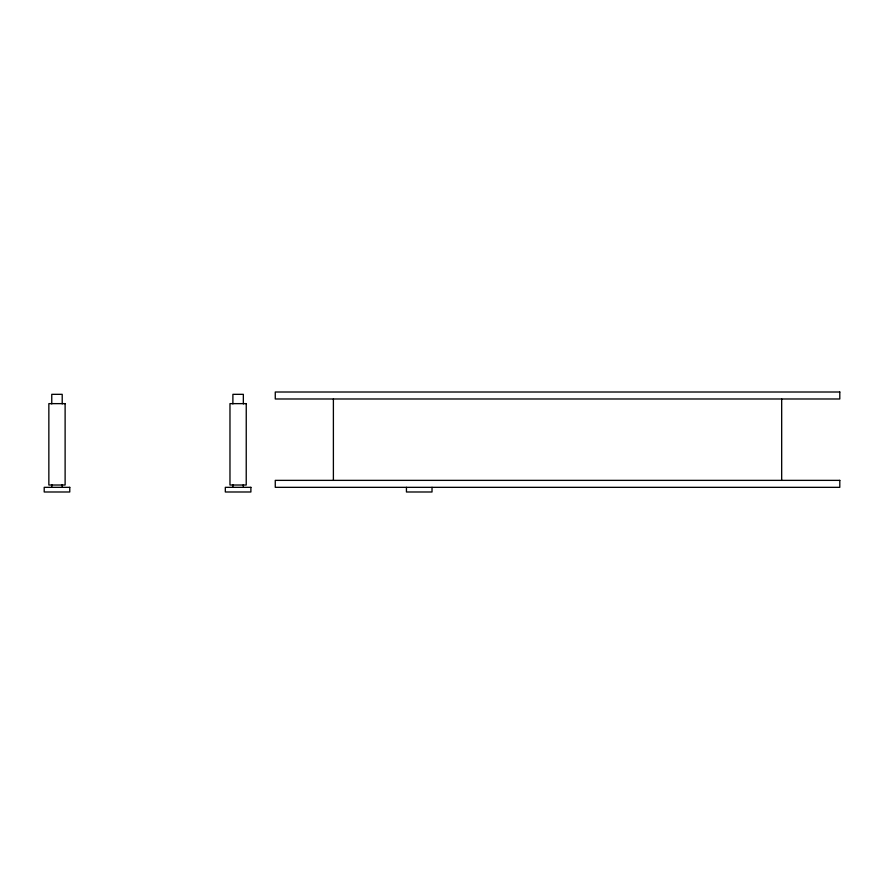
<?xml version="1.0" encoding="UTF-8"?>
<svg xmlns="http://www.w3.org/2000/svg" width="884" height="884" viewBox="0 0 884 884"><rect width="100%" height="100%" fill="white"/><g stroke="black" fill="none" stroke-linecap="round" stroke-linejoin="round"><path stroke-width="1.33" d="M781.677 398.982L781.677 480.366M432.022 487.338L432.022 491.99L406.441 491.99L406.441 487.338M333.39 398.982L333.39 480.366M243.343 403.911L243.343 394.33L232.901 394.33L232.879 403.911M243.343 484.609L243.343 487.338M232.879 484.609L232.879 487.338M62.211 403.911L62.211 394.33L51.758 394.33L51.758 403.911M62.211 484.609L62.211 487.338M51.758 484.609L51.758 487.338M839.8 392.01L275.267 392.01L275.267 398.982L839.8 398.982L839.8 392.01M65.118 403.634L48.852 403.634L48.852 485.018L65.118 485.018L65.118 403.634M246.227 403.634L229.973 403.634L229.973 485.018L246.227 485.018L246.249 403.634M839.8 480.366L275.267 480.366L275.267 487.338L839.8 487.338L839.8 480.366M69.77 487.338L44.2 487.338L44.2 491.99L69.77 491.99L69.77 487.338M250.89 487.338L225.321 487.338L225.321 491.99L250.89 491.99L250.89 487.338"/></g></svg>
